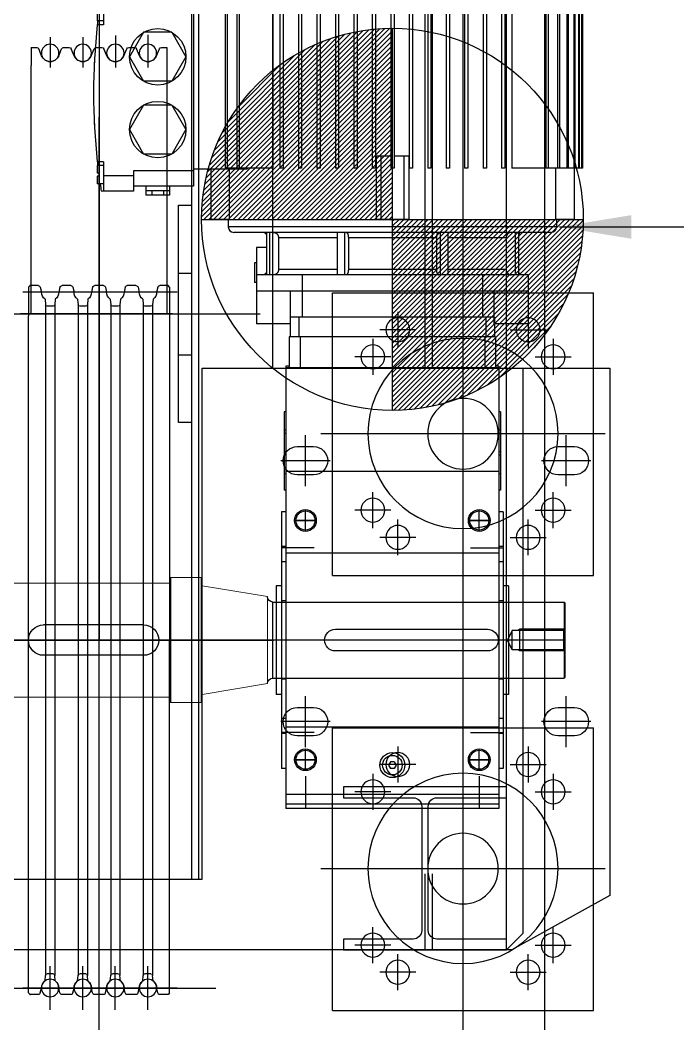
# Model space of a CAD drawing. Header units: millimetres. Extents: x 5544 to 245194, y -610088 to 30375.
# Drawn here: x 156495 to 157706, y 15352 to 17199 of the extents above; entities that cross this region are included whole.
import ezdxf
from ezdxf.lldxf.tags import DXFTag

# ---------------------------------------------------------------- set-up
doc = ezdxf.new("R2010")
doc.units = ezdxf.units.MM
doc.linetypes.add('phl_thick', pattern=[0])
for name, color, linetype in [('1', 1, 'CENTER2'), ('15', 15, 'Continuous'), ('2', 1, 'CENTER'), ('4', 4, 'Continuous'), ('CENTER', 1, 'CENTER'), ('projection', 7, 'Continuous'), ('THIN', 3, 'Continuous')]:
    doc.layers.add(name, color=color, linetype=linetype)
doc.styles.add('ROMAND', font='gulim.ttc', dxfattribs={"oblique": 15})
tags = doc.linetypes.add('CENTER', pattern=[2, 1.25, -0.25, 0.25, -0.25]).pattern_tags.tags
tags[10:11] = [DXFTag(74, 4), DXFTag(75, 0), DXFTag(340, '0'), DXFTag(46, 1.0), DXFTag(50, 0.0), DXFTag(44, 0.0), DXFTag(45, 0.0)]
tags[8:9] = [DXFTag(74, 4), DXFTag(75, 0), DXFTag(340, '0'), DXFTag(46, 1.0), DXFTag(50, 0.0), DXFTag(44, 0.0), DXFTag(45, 0.0)]
tags[6:7] = [DXFTag(74, 4), DXFTag(75, 0), DXFTag(340, '0'), DXFTag(46, 1.0), DXFTag(50, 0.0), DXFTag(44, 0.0), DXFTag(45, 0.0)]
tags[4:5] = [DXFTag(74, 4), DXFTag(75, 0), DXFTag(340, '0'), DXFTag(46, 1.0), DXFTag(50, 0.0), DXFTag(44, 0.0), DXFTag(45, 0.0)]
tags = doc.linetypes.add('CENTER2', pattern=[1.125, 0.75, -0.125, 0.125, -0.125]).pattern_tags.tags
tags[10:11] = [DXFTag(74, 4), DXFTag(75, 0), DXFTag(340, '0'), DXFTag(46, 1.0), DXFTag(50, 0.0), DXFTag(44, 0.0), DXFTag(45, 0.0)]
tags[8:9] = [DXFTag(74, 4), DXFTag(75, 0), DXFTag(340, '0'), DXFTag(46, 1.0), DXFTag(50, 0.0), DXFTag(44, 0.0), DXFTag(45, 0.0)]
tags[6:7] = [DXFTag(74, 4), DXFTag(75, 0), DXFTag(340, '0'), DXFTag(46, 1.0), DXFTag(50, 0.0), DXFTag(44, 0.0), DXFTag(45, 0.0)]
tags[4:5] = [DXFTag(74, 4), DXFTag(75, 0), DXFTag(340, '0'), DXFTag(46, 1.0), DXFTag(50, 0.0), DXFTag(44, 0.0), DXFTag(45, 0.0)]
tags = doc.linetypes.add('PHANTOM1', pattern=[1.25, 0.625, -0.125, 0.125, -0.125, 0.125, -0.125]).pattern_tags.tags
tags[14:15] = [DXFTag(74, 4), DXFTag(75, 0), DXFTag(340, '0'), DXFTag(46, 1.0), DXFTag(50, 0.0), DXFTag(44, 0.0), DXFTag(45, 0.0)]
tags[12:13] = [DXFTag(74, 4), DXFTag(75, 0), DXFTag(340, '0'), DXFTag(46, 1.0), DXFTag(50, 0.0), DXFTag(44, 0.0), DXFTag(45, 0.0)]
tags[10:11] = [DXFTag(74, 4), DXFTag(75, 0), DXFTag(340, '0'), DXFTag(46, 1.0), DXFTag(50, 0.0), DXFTag(44, 0.0), DXFTag(45, 0.0)]
tags[8:9] = [DXFTag(74, 4), DXFTag(75, 0), DXFTag(340, '0'), DXFTag(46, 1.0), DXFTag(50, 0.0), DXFTag(44, 0.0), DXFTag(45, 0.0)]
tags[6:7] = [DXFTag(74, 4), DXFTag(75, 0), DXFTag(340, '0'), DXFTag(46, 1.0), DXFTag(50, 0.0), DXFTag(44, 0.0), DXFTag(45, 0.0)]
tags[4:5] = [DXFTag(74, 4), DXFTag(75, 0), DXFTag(340, '0'), DXFTag(46, 1.0), DXFTag(50, 0.0), DXFTag(44, 0.0), DXFTag(45, 0.0)]
doc.dimstyles.new('DIM-A-002-단면', dxfattribs={"dimscale": 330, "dimtxt": 1, "dimasz": 0.4, "dimexe": 0.2, "dimexo": 0.3, "dimgap": 0.4, "dimtad": 1, "dimdec": 0, "dimtxsty": 'ROMAND', "dimcen": 0, "dimclrd": 15, "dimclre": 15, "dimclrt": 3, "dimadec": 0, "dimazin": 0, "dimtfac": 1, "dimtmove": 0, "dimatfit": 3, "dimfxl": 1, "dimarcsym": 0})

# ---------------------------------------------------------------- blocks, each defined once
blk = doc.blocks.new('A$C35BF6478')
at = {"ltscale": 1.3}
for p, q in [((10.94, 271.75), (250.94, 271.75)), ((10.94, 271.75), (10.94, 11.75)), ((250.94, 271.75), (250.94, 11.75)), ((10.94, 11.75), (250.94, 11.75))]:
    blk.add_line(p, q, dxfattribs=at)
for centre, radius in [((70.94, 236.58), 11), ((190.94, 236.58), 11), ((47.94, 211.58), 11), ((130.94, 141.08), 87.5), ((213.94, 211.58), 11), ((130.94, 141.27), 32.5), ((47.94, 70.58), 11), ((213.94, 70.58), 11), ((70.94, 45.58), 11), ((190.94, 45.58), 11)]:
    blk.add_circle(centre, radius, dxfattribs=at)
at = {"layer": 'CENTER', "ltscale": 1.3}
for p, q in [((130.94, 282.15), (130.94, 0)), ((70.94, 253.08), (70.94, 220.08)), ((190.94, 253.08), (190.94, 220.08)), ((87.44, 236.58), (54.44, 236.58)), ((174.44, 236.58), (207.44, 236.58)), ((47.94, 228.08), (47.94, 195.08)), ((213.94, 228.08), (213.94, 195.08)), ((64.44, 211.58), (31.44, 211.58)), ((197.44, 211.58), (230.44, 211.58)), ((0, 141.08), (261.87, 141.08)), ((47.94, 54.08), (47.94, 87.08)), ((213.94, 54.08), (213.94, 87.08)), ((64.44, 70.58), (31.44, 70.58)), ((197.44, 70.58), (230.44, 70.58)), ((70.94, 29.08), (70.94, 62.08)), ((190.94, 29.08), (190.94, 62.08)), ((87.44, 45.58), (54.44, 45.58)), ((174.44, 45.58), (207.44, 45.58))]:
    blk.add_line(p, q, dxfattribs=at)
blk = doc.blocks.new('A$C37E0838C')
at = {"color": 1, "linetype": 'CENTER'}
for p, q in [((12.45, 0), (12.45, 142.13)), ((652.45, 0), (652.45, 142.13)), ((672.45, 117.02), (632.45, 117.02)), ((672.45, 87.02), (632.45, 87.02)), ((0, 72.02), (332.45, 72.02)), ((668.19, 72.02), (332.45, 72.02)), ((672.45, 57.02), (632.45, 57.02)), ((672.45, 27.02), (632.45, 27.02)), ((332.45, 7.02), (332.45, 1.23)), ((332.45, 7.02), (332.45, 0.17))]:
    blk.add_line(p, q, dxfattribs=at)
for p, q in [((6.45, 135.52), (7.95, 137.02)), ((6.45, 128.04), (6.45, 135.52)), ((7.95, 137.02), (34.11, 137.02)), ((630.8, 137.02), (34.11, 137.02)), ((656.95, 137.02), (630.8, 137.02)), ((658.45, 135.52), (656.95, 137.02)), ((658.45, 128.04), (658.45, 135.52)), ((7.98, 126.09), (12.45, 125.02)), ((18.93, 121.72), (24.08, 121.27)), ((645.98, 121.72), (640.82, 121.27)), ((656.92, 126.09), (652.45, 125.02)), ((18.93, 112.33), (24.08, 112.78)), ((25.45, 114.27), (25.45, 119.77)), ((639.45, 114.27), (639.45, 119.77)), ((645.98, 112.33), (640.82, 112.78)), ((6.45, 98.04), (6.45, 106.01)), ((7.98, 107.95), (12.45, 109.02)), ((656.92, 107.95), (652.45, 109.02)), ((658.45, 98.04), (658.45, 106.01)), ((7.98, 96.09), (12.45, 95.02)), ((656.92, 96.09), (652.45, 95.02)), ((18.93, 91.72), (24.08, 91.27)), ((25.45, 84.27), (25.45, 89.77)), ((639.45, 84.27), (639.45, 89.77)), ((645.98, 91.72), (640.82, 91.27)), ((6.45, 68.04), (6.45, 76.01)), ((7.98, 77.95), (12.45, 79.02)), ((18.93, 82.33), (24.08, 82.78)), ((645.98, 82.33), (640.82, 82.78)), ((656.92, 77.95), (652.45, 79.02)), ((658.45, 68.04), (658.45, 76.01)), ((7.98, 66.09), (12.45, 65.02)), ((656.92, 66.09), (652.45, 65.02)), ((18.93, 61.72), (24.08, 61.27)), ((25.45, 54.27), (25.45, 59.77)), ((639.45, 54.27), (639.45, 59.77)), ((645.98, 61.72), (640.82, 61.27)), ((7.98, 47.95), (12.45, 49.02)), ((18.93, 52.33), (24.08, 52.78)), ((645.98, 52.33), (640.82, 52.78)), ((656.92, 47.95), (652.45, 49.02)), ((6.45, 38.04), (6.45, 46.01)), ((658.45, 38.04), (658.45, 46.01)), ((7.98, 36.09), (12.45, 35.02)), ((18.93, 31.72), (24.08, 31.27)), ((25.45, 24.27), (25.45, 29.77)), ((639.45, 24.27), (639.45, 29.77)), ((645.98, 31.72), (640.82, 31.27)), ((656.92, 36.09), (652.45, 35.02)), ((7.98, 17.95), (12.45, 19.02)), ((18.93, 22.33), (24.08, 22.78)), ((645.98, 22.33), (640.82, 22.78)), ((656.92, 17.95), (652.45, 19.02)), ((6.45, 8.52), (6.45, 16.01)), ((658.45, 8.52), (658.45, 16.01)), ((7.95, 7.02), (6.45, 8.52)), ((7.95, 7.02), (34.11, 7.02)), ((34.11, 7.02), (332.45, 7.02)), ((630.8, 7.02), (332.45, 7.02)), ((656.95, 7.02), (630.8, 7.02)), ((656.95, 7.02), (658.45, 8.52))]:
    blk.add_line(p, q)
at = {"color": 6, "linetype": 'PHANTOM1'}
for centre in [(652.45, 117.02), (652.45, 87.02), (652.45, 57.02), (652.45, 27.02)]:
    blk.add_circle(centre, 8, dxfattribs=at)
for centre, radius, start, end in [((8.45, 128.04), 2, 180, 256.50427), ((12.45, 117.02), 8, 35.9539, 90), ((23.95, 119.77), 1.5, 0, 85), ((640.95, 119.77), 1.5, 95, 180), ((652.45, 117.02), 8, 90, 144.0461), ((656.45, 128.04), 2, 283.49573, 0), ((12.45, 117.02), 8, 270, 324.0461), ((23.95, 114.27), 1.5, 275, 0), ((640.95, 114.27), 1.5, 180, 265), ((652.45, 117.02), 8, 215.9539, 270), ((8.45, 106.01), 2, 103.49573, 180), ((656.45, 106.01), 2, 0, 76.50427), ((8.45, 98.04), 2, 180, 256.50427), ((12.45, 87.02), 8, 35.9539, 90), ((652.45, 87.02), 8, 90, 144.0461), ((656.45, 98.04), 2, 283.49573, 0), ((23.95, 89.77), 1.5, 0, 85), ((23.95, 84.27), 1.5, 275, 0), ((640.95, 89.77), 1.5, 95, 180), ((640.95, 84.27), 1.5, 180, 265), ((8.45, 76.01), 2, 103.49573, 180), ((12.45, 87.02), 8, 270, 324.0461), ((652.45, 87.02), 8, 215.9539, 270), ((656.45, 76.01), 2, 0, 76.50427), ((8.45, 68.04), 2, 180, 256.50427), ((12.45, 57.02), 8, 35.9539, 90), ((652.45, 57.02), 8, 90, 144.0461), ((656.45, 68.04), 2, 283.49573, 0), ((23.95, 59.77), 1.5, 0, 85), ((640.95, 59.77), 1.5, 95, 180), ((8.45, 46.01), 2, 103.49573, 180), ((12.45, 57.02), 8, 270, 324.0461), ((23.95, 54.27), 1.5, 275, 0), ((640.95, 54.27), 1.5, 180, 265), ((652.45, 57.02), 8, 215.9539, 270), ((656.45, 46.01), 2, 0, 76.50427), ((8.45, 38.04), 2, 180, 256.50427), ((656.45, 38.04), 2, 283.49573, 0), ((12.45, 27.02), 8, 35.9539, 90), ((23.95, 29.77), 1.5, 0, 85), ((640.95, 29.77), 1.5, 95, 180), ((652.45, 27.02), 8, 90, 144.0461), ((12.45, 27.02), 8, 270, 324.0461), ((23.95, 24.27), 1.5, 275, 0), ((640.95, 24.27), 1.5, 180, 265), ((652.45, 27.02), 8, 215.9539, 270), ((8.45, 16.01), 2, 103.49573, 180), ((656.45, 16.01), 2, 0, 76.50427)]:
    blk.add_arc(centre, radius, start, end)
for p in [(6.45, 135.52), (12.45, 137.02), (652.45, 137.02), (658.45, 135.52)]:
    blk.add_point(p)
blk = doc.blocks.new('A$CCE96BDB6')
at = {"color": 7, "linetype": 'Continuous', "lineweight": 15}
for p, q in [((277.03, 115), (276.03, 114)), ((277.03, 115), (277.03, 57.5)), ((305.03, 115), (277.03, 115)), ((306.03, 114), (305.03, 115)), ((305.03, 0), (305.03, 115)), ((306.03, 1), (306.03, 114)), ((276.03, 110), (116.03, 110)), ((306.03, 107.5), (306.03, 107.5)), ((366.03, 97.5), (306.03, 107.5)), ((306.03, 7.5), (306.03, 107.5)), ((366.03, 17.5), (366.03, 97.5)), ((639.03, 22.5), (639.03, 92.5)), ((640.03, 23.5), (640.03, 91.5)), ((277.03, 57.5), (277.03, 0)), ((306.03, 7.5), (366.03, 17.5)), ((116.03, 5), (276.03, 5)), ((276.03, 1), (277.03, 0)), ((277.03, 0), (305.03, 0)), ((305.03, 0), (306.03, 1)), ((306.03, 7.5), (306.03, 7.5))]:
    blk.add_line(p, q, dxfattribs=at)
for p, q in [((276.03, 114), (276.03, 1)), ((371.03, 92.5), (639.03, 92.5)), ((639.03, 92.5), (640.03, 91.5)), ((252.02, 71.5), (160.02, 71.5)), ((252.02, 43.5), (160.02, 43.5)), ((371.03, 22.5), (639.03, 22.5)), ((640.03, 23.5), (639.03, 22.5))]:
    blk.add_line(p, q)
blk.add_lwpolyline([(428.53, 47.5), (568.53, 47.5, 1), (568.53, 67.5), (428.53, 67.5, 1)], format="xyb", close=True)
for centre, radius, start, end in [((371.03, 97.5), 5, 180, 270), ((160.02, 57.5), 14, 90, 270), ((252.02, 57.5), 14, 270, 90), ((371.03, 17.5), 5, 90, 180)]:
    blk.add_arc(centre, radius, start, end)
at = {"layer": '1'}
blk.add_line((640.03, 57.5), (0, 57.5), dxfattribs=at)
at = {"layer": '2'}
for p, q in [((591.15, 66.37), (586.99, 57.5)), ((591.15, 66.37), (591.15, 48.63)), ((638.9, 66.37), (591.15, 66.37)), ((598.36, 67.5), (596.41, 66.37)), ((598.36, 67.5), (598.36, 47.5)), ((640.03, 67.5), (598.36, 67.5)), ((640.03, 67.5), (638.9, 66.37)), ((638.9, 66.37), (638.9, 48.63)), ((591.15, 48.63), (586.99, 57.5)), ((638.9, 48.63), (591.15, 48.63)), ((598.36, 47.5), (596.41, 48.63)), ((640.03, 47.5), (598.36, 47.5)), ((640.03, 47.5), (638.9, 48.63))]:
    blk.add_line(p, q, dxfattribs=at)
at = {"layer": '4'}
blk.add_line((371.03, 92.5), (371.03, 22.5), dxfattribs=at)
blk = doc.blocks.new('A$CF864EDC8')
for p, q in [((187.67, 137), (203.5, 137)), ((187.67, 125), (203.5, 125)), ((171.83, 98.92), (171.83, 116)), ((171.83, 66), (171.83, 83.08)), ((246, 51), (276.52, 51))]:
    blk.add_line(p, q)
for points in [[(215.48, 51, 0.057273), (146, 36), (40, 36, -0.414214), (36, 40), (36, 142, -0.414214), (40, 146), (146, 146, 0.034649), (187.67, 135.01)], [(140, 36, -0.414214), (136, 40), (136, 142, -0.414214), (140, 146)], [(159.54, 116), (156, 116, -0.414214), (146, 126), (146, 146)], [(187.67, 98.92), (187.67, 143, -0.414214), (191.67, 147), (246, 147, -0.414214)], [(199.5, 51, 0.414214), (203.5, 55), (203.5, 143, 0.414214), (199.5, 147)], [(246, 147), (300.33, 147, -0.414214), (304.33, 143), (304.33, 135.01, 0.081946)], [(246, 129.5, 0.081946), (346, 146), (452, 146, -0.414214), (456, 142), (456, 40, -0.414214), (452, 36), (346, 36, 0.081946), (246, 52.5, 0)], [(352, 36, 0.414214), (356, 40), (356, 142, 0.414214), (352, 146)], [(187.67, 66), (159.54, 66, -0.141677), (159.54, 116), (187.67, 116)], [(80, 74.5, -1), (80, 107.5), (92, 107.5, -1), (92, 74.5), (80, 74.5)], [(412, 74.5, 1), (412, 107.5), (400, 107.5, 1), (400, 74.5), (412, 74.5)], [(246, 51), (191.67, 51, -0.414214), (187.67, 55), (187.67, 83.08)], [(159.54, 66), (156, 66, 0.414214), (146, 56), (146, 36)]]:
    blk.add_lwpolyline(points, format="xyb")
blk.add_circle((179.75, 91), 11.2)
at = {"layer": 'CENTER'}
for p, q in [((246, 0), (246, 183)), ((86, 38.5), (86, 143.5)), ((406, 38.5), (406, 143.5)), ((151.67, 131), (239.5, 131)), ((0, 91), (492, 91))]:
    blk.add_line(p, q, dxfattribs=at)
at = {"layer": 'THIN'}
for p, q in [((187.67, 137.6), (203.5, 137.6)), ((187.67, 124.4), (203.5, 124.4))]:
    blk.add_line(p, q, dxfattribs=at)
blk = doc.blocks.new('ccLab_20203241230522_343')
at = {"color": 92, "linetype": 'CENTER', "true_color": 0x00c000}
blk.add_line((-179, -84.85), (-209, -84.85), dxfattribs=at)
blk = doc.blocks.new('ccLab_20203241230522_344')
at = {"color": 92, "linetype": 'CENTER', "true_color": 0x00c000}
blk.add_line((-179, 84.85), (-209, 84.85), dxfattribs=at)
blk = doc.blocks.new('ccLab_20203241230522_345')
at = {"color": 92, "linetype": 'CENTER', "true_color": 0x00c000}
blk.add_line((-179, 84.85), (-209, 84.85), dxfattribs=at)
blk = doc.blocks.new('ccLab_20203241230522_346')
at = {"color": 92, "linetype": 'CENTER', "true_color": 0x00c000}
blk.add_line((-179, -84.85), (-209, -84.85), dxfattribs=at)
blk = doc.blocks.new('ccLab_20203241230522_347')
at = {"color": 92, "linetype": 'CENTER', "true_color": 0x00c000}
blk.add_line((-35, -84.85), (-5, -84.85), dxfattribs=at)
blk = doc.blocks.new('ccLab_20203241230522_348')
at = {"color": 92, "linetype": 'CENTER', "true_color": 0x00c000}
blk.add_line((-35, 84.85), (-5, 84.85), dxfattribs=at)
blk = doc.blocks.new('ccLab_20203241230522_349')
at = {"color": 92, "linetype": 'CENTER', "true_color": 0x00c000}
blk.add_line((-35, 84.85), (-5, 84.85), dxfattribs=at)
blk = doc.blocks.new('ccLab_20203241230522_350')
at = {"color": 92, "linetype": 'CENTER', "true_color": 0x00c000}
blk.add_line((-35, -84.85), (-5, -84.85), dxfattribs=at)
blk = doc.blocks.new('ccLab_20203241230522_351')
at = {"color": 92, "linetype": 'CENTER', "true_color": 0x00c000}
blk.add_line((-187, -100), (-187, -120), dxfattribs=at)
blk = doc.blocks.new('ccLab_20203241230522_352')
at = {"color": 92, "linetype": 'CENTER', "true_color": 0x00c000}
blk.add_line((-197, -110), (-177, -110), dxfattribs=at)
blk = doc.blocks.new('ccLab_20203241230522_353')
at = {"color": 92, "linetype": 'CENTER', "true_color": 0x00c000}
blk.add_line((-187, 120), (-187, 100), dxfattribs=at)
blk = doc.blocks.new('ccLab_20203241230522_354')
at = {"color": 92, "linetype": 'CENTER', "true_color": 0x00c000}
blk.add_line((-197, 110), (-177, 110), dxfattribs=at)
blk = doc.blocks.new('ccLab_20203241230522_355')
at = {"color": 92, "linetype": 'CENTER', "true_color": 0x00c000}
blk.add_line((-27, -100), (-27, -120), dxfattribs=at)
blk = doc.blocks.new('ccLab_20203241230522_356')
at = {"color": 92, "linetype": 'CENTER', "true_color": 0x00c000}
blk.add_line((-37, -110), (-17, -110), dxfattribs=at)
blk = doc.blocks.new('ccLab_20203241230522_357')
at = {"color": 92, "linetype": 'CENTER', "true_color": 0x00c000}
blk.add_line((-27, 120), (-27, 100), dxfattribs=at)
blk = doc.blocks.new('ccLab_20203241230522_358')
at = {"color": 92, "linetype": 'CENTER', "true_color": 0x00c000}
blk.add_line((-37, 110), (-17, 110), dxfattribs=at)
blk = doc.blocks.new('ccLab_20203241230522_359')
at = {"color": 92, "linetype": 'CENTER', "true_color": 0x00c000}
blk.add_line((-187, -100), (-187, -120), dxfattribs=at)
blk = doc.blocks.new('ccLab_20203241230522_360')
at = {"color": 92, "linetype": 'CENTER', "true_color": 0x00c000}
blk.add_line((-177, -110), (-197, -110), dxfattribs=at)
blk = doc.blocks.new('ccLab_20203241230522_361')
at = {"color": 92, "linetype": 'CENTER', "true_color": 0x00c000}
blk.add_line((-187, 120), (-187, 100), dxfattribs=at)
blk = doc.blocks.new('ccLab_20203241230522_362')
at = {"color": 92, "linetype": 'CENTER', "true_color": 0x00c000}
blk.add_line((-177, 110), (-197, 110), dxfattribs=at)
blk = doc.blocks.new('ccLab_20203241230522_363')
at = {"color": 92, "linetype": 'CENTER', "true_color": 0x00c000}
blk.add_line((-27, -100), (-27, -120), dxfattribs=at)
blk = doc.blocks.new('ccLab_20203241230522_364')
at = {"color": 92, "linetype": 'CENTER', "true_color": 0x00c000}
blk.add_line((-17, -110), (-37, -110), dxfattribs=at)
blk = doc.blocks.new('ccLab_20203241230522_365')
at = {"color": 92, "linetype": 'CENTER', "true_color": 0x00c000}
blk.add_line((-27, 120), (-27, 100), dxfattribs=at)
blk = doc.blocks.new('ccLab_20203241230522_366')
at = {"color": 92, "linetype": 'CENTER', "true_color": 0x00c000}
blk.add_line((-17, 110), (-37, 110), dxfattribs=at)
blk = doc.blocks.new('ccLab_20203241230538_367')
at = {"color": 92, "linetype": 'CENTER', "true_color": 0x00c000}
blk.add_line((-187, 125), (-187, 155), dxfattribs=at)
blk = doc.blocks.new('ccLab_20203241230538_368')
at = {"color": 92, "linetype": 'CENTER', "true_color": 0x00c000}
blk.add_line((-187, 125), (-187, 155), dxfattribs=at)
blk = doc.blocks.new('ccLab_20203241230538_369')
at = {"color": 92, "linetype": 'CENTER', "true_color": 0x00c000}
blk.add_line((-27, 125), (-27, 155), dxfattribs=at)
blk = doc.blocks.new('ccLab_20203241230538_370')
at = {"color": 92, "linetype": 'CENTER', "true_color": 0x00c000}
blk.add_line((-27, 125), (-27, 155), dxfattribs=at)
blk = doc.blocks.new('ccLab_20203241230538_371')
at = {"color": 92, "linetype": 'CENTER', "true_color": 0x00c000}
blk.add_line((-200.69, -291), (-200.69, -321), dxfattribs=at)
blk = doc.blocks.new('ccLab_20203241230538_372')
at = {"color": 92, "linetype": 'CENTER', "true_color": 0x00c000}
blk.add_line((-13.31, -291), (-13.31, -321), dxfattribs=at)
blk = doc.blocks.new('ccLab_20203241230538_373')
at = {"color": 92, "linetype": 'CENTER', "true_color": 0x00c000}
blk.add_line((-13.31, -291), (-13.31, -321), dxfattribs=at)
blk = doc.blocks.new('ccLab_20203241230538_374')
at = {"color": 92, "linetype": 'CENTER', "true_color": 0x00c000}
blk.add_line((-200.69, -291), (-200.69, -321), dxfattribs=at)
blk = doc.blocks.new('ccLab_20203241230476_342')
at = {"layer": 'projection', "color": 7, "linetype": 'phl_thick'}
for p, q in [((-205, 155), (-9, 155)), ((-205, -252), (-205, 155)), ((-205, 151), (-9, 151)), ((-9, -252), (-9, 155)), ((-205, 142), (-9, 142)), ((-209, 118), (-205, 118)), ((-209, 72.000053), (-209, 118)), ((-110.464104, 115), (-108.732048, 118)), ((-108.732048, 112), (-110.464104, 115)), ((-108.732048, 118), (-105.267952, 118)), ((-108.732048, 112), (-105.267952, 112)), ((-103.535896, 115), (-105.267952, 118)), ((-105.267952, 112), (-103.535896, 115)), ((-9, 118), (-5, 118)), ((-5, 72.000053), (-5, 118)), ((-209, 86), (-205, 86)), ((-9, 86), (-5, 86)), ((-205, 80), (-9, 80)), ((-209, 72), (-205, 72)), ((-209, 36), (-209, 72)), ((-9, 72), (-5, 72)), ((-5, 36), (-5, 72)), ((-214, 50), (-208.999847, 50)), ((-214, -50), (-214, 50)), ((-4.999845, 50), (0, 50)), ((0, -50), (0, 50)), ((-209, 36), (-205, 36)), ((-209, -36), (-209, 36)), ((-9, 36), (-5, 36)), ((-5, -36), (-5, 36)), ((-209, -36), (-205, -36)), ((-209, -72), (-209, -36)), ((-9, -36), (-5, -36)), ((-5, -72), (-5, -36)), ((-214, -50), (-208.999847, -50)), ((-4.999845, -50), (0, -50)), ((-209, -86), (-209, -71.999947)), ((-209, -72), (-205, -72)), ((-9, -72), (-5, -72)), ((-5, -86), (-5, -71.999947)), ((-205, -80), (-9, -80)), ((-209, -86), (-205, -86)), ((-209, -118), (-209, -86)), ((-9, -86), (-5, -86)), ((-5, -118), (-5, -86)), ((-209, -118), (-205, -118)), ((-9, -118), (-5, -118)), ((-206.5, -138), (-205, -138)), ((-206.5, -210.071075), (-206.5, -138)), ((-9, -138), (-7.5, -138)), ((-7.5, -210.071075), (-7.5, -138)), ((-206.5, -153.071075), (-205, -153.071075)), ((-205, -155), (-9, -155)), ((-9, -153.071075), (-7.5, -153.071075)), ((-206.5, -170.071075), (-205, -170.071075)), ((-206.5, -173.071075), (-205, -173.071075)), ((-9, -170.071075), (-7.5, -170.071075)), ((-9, -173.071075), (-7.5, -173.071075)), ((-206.5, -190.071075), (-205, -190.071075)), ((-206.5, -193.071075), (-205, -193.071075)), ((-9, -190.071075), (-7.5, -190.071075)), ((-9, -193.071075), (-7.5, -193.071075)), ((-206.5, -210.071075), (-205, -210.071075)), ((-9, -210.071075), (-7.5, -210.071075)), ((-9, -210.071075), (-7.5, -210.071075)), ((-205, -250.5), (-9, -250.5)), ((-205, -252), (-201.999817, -252)), ((-202, -279), (-202, -250.5)), ((-192, -279), (-192, -250.5)), ((-22, -279), (-22, -250.5)), ((-12, -279), (-12, -250.5)), ((-11.999812, -252), (-9, -252)), ((-202, -279), (-12, -279)), ((-201, -297), (-201, -279)), ((-193, -297), (-193, -279)), ((-21, -297), (-21, -279)), ((-13, -297), (-13, -279)), ((-232, -291), (-201, -291)), ((-232, -321), (-232, -291)), ((-13, -291), (18, -291)), ((18, -361), (18, -291)), ((-201, -297), (-13, -297)), ((-189.915619, -321), (-189.915619, -297)), ((-24.084381, -321), (-24.084381, -297)), ((-232, -321), (18, -321)), ((-231.949997, -336), (-231.949997, -321)), ((-189.900543, -336), (-189.900543, -321)), ((-24.099457, -336), (-24.099457, -321)), ((17.950001, -336), (17.950001, -321)), ((18, -329), (20, -329)), ((20, -347), (20, -329)), ((-231.949997, -336), (17.950001, -336)), ((-222.996124, -375), (-222.996124, -336)), ((-220.125992, -375), (-220.125992, -336)), ((-216.177094, -336.004822), (-216.376328, -336)), ((-215.97197, -336.019531), (-216.177094, -336.004822)), ((-215.763306, -336.044464), (-215.97197, -336.019531)), ((-215.553436, -336.079926), (-215.763306, -336.044464)), ((-215.344696, -336.126251), (-215.553436, -336.079926)), ((-215.139252, -336.18277), (-215.344696, -336.126251)), ((-214.939163, -336.24823), (-215.139252, -336.18277)), ((-214.74646, -336.32135), (-214.939163, -336.24823)), ((-214.562729, -336.401062), (-214.74646, -336.32135)), ((-214.379669, -336.490936), (-214.562729, -336.401062)), ((-214.195221, -336.592224), (-214.379669, -336.490936)), ((-214.011673, -336.704254), (-214.195221, -336.592224)), ((-213.831314, -336.826385), (-214.011673, -336.704254)), ((-213.656326, -336.957794), (-213.831314, -336.826385)), ((-213.488373, -337.096771), (-213.656326, -336.957794)), ((-213.328888, -337.241333), (-213.488373, -337.096771)), ((-213.179276, -337.389374), (-213.328888, -337.241333)), ((-213.039597, -337.540466), (-213.179276, -337.389374)), ((-212.90274, -337.702209), (-213.039597, -337.540466)), ((-212.769119, -337.874725), (-212.90274, -337.702209)), ((-212.640594, -338.056396), (-212.769119, -337.874725)), ((-212.519058, -338.245667), (-212.640594, -338.056396)), ((-212.406097, -338.440826), (-212.519058, -338.245667)), ((-212.302475, -338.639435), (-212.406097, -338.440826)), ((-212.208771, -338.83905), (-212.302475, -338.639435)), ((-212.12561, -339.037201), (-212.208771, -338.83905)), ((-212.05188, -339.235992), (-212.12561, -339.037201)), ((-211.984253, -339.444519), (-212.05188, -339.235992)), ((-211.923691, -339.661041), (-211.984253, -339.444519)), ((-211.871399, -339.883392), (-211.923691, -339.661041)), ((-211.828537, -340.109314), (-211.871399, -339.883392)), ((-211.795715, -340.336456), (-211.828537, -340.109314)), ((-211.772644, -340.562317), (-211.795715, -340.336456)), ((-211.759048, -340.784332), (-211.772644, -340.562317)), ((-211.754578, -341), (-211.759048, -340.784332)), ((-211.754578, -341), (-157.917297, -341)), ((-211.754578, -370), (-211.754578, -341)), ((-157.917297, -375), (-157.917297, -336)), ((-150.988205, -375), (-150.988205, -336)), ((-149.352509, -336.004822), (-149.435028, -336)), ((-149.267548, -336.019531), (-149.352509, -336.004822)), ((-149.181107, -336.044464), (-149.267548, -336.019531)), ((-149.094177, -336.079926), (-149.181107, -336.044464)), ((-149.007721, -336.126251), (-149.094177, -336.079926)), ((-148.922623, -336.18277), (-149.007721, -336.126251)), ((-148.839737, -336.24823), (-148.922623, -336.18277)), ((-148.759918, -336.32135), (-148.839737, -336.24823)), ((-148.683823, -336.401062), (-148.759918, -336.32135)), ((-148.607986, -336.490936), (-148.683823, -336.401062)), ((-148.531586, -336.592224), (-148.607986, -336.490936)), ((-148.455551, -336.704254), (-148.531586, -336.592224)), ((-148.380844, -336.826385), (-148.455551, -336.704254)), ((-148.30838, -336.957794), (-148.380844, -336.826385)), ((-148.2388, -337.096771), (-148.30838, -336.957794)), ((-148.172745, -337.241333), (-148.2388, -337.096771)), ((-148.110779, -337.389374), (-148.172745, -337.241333)), ((-148.052917, -337.540466), (-148.110779, -337.389374)), ((-147.996231, -337.702209), (-148.052917, -337.540466)), ((-147.940872, -337.874725), (-147.996231, -337.702209)), ((-147.887634, -338.056396), (-147.940872, -337.874725)), ((-147.837296, -338.245667), (-147.887634, -338.056396)), ((-147.790512, -338.440826), (-147.837296, -338.245667)), ((-147.747589, -338.639435), (-147.790512, -338.440826)), ((-147.708771, -338.83905), (-147.747589, -338.639435)), ((-147.674332, -339.037201), (-147.708771, -338.83905)), ((-147.643784, -339.235992), (-147.674332, -339.037201)), ((-147.615768, -339.444519), (-147.643784, -339.235992)), ((-147.590683, -339.661041), (-147.615768, -339.444519)), ((-147.569031, -339.883392), (-147.590683, -339.661041)), ((-147.551285, -340.109314), (-147.569031, -339.883392)), ((-147.537674, -340.336456), (-147.551285, -340.109314)), ((-147.528122, -340.562317), (-147.537674, -340.336456)), ((-147.522491, -340.784332), (-147.528122, -340.562317)), ((-147.520645, -341), (-147.522491, -340.784332)), ((-147.520645, -341), (-66.479355, -341)), ((-147.520645, -370), (-147.520645, -341)), ((-66.479355, -341), (-66.477509, -340.784332)), ((-66.479355, -370), (-66.479355, -341)), ((-66.477509, -340.784332), (-66.47187, -340.562317)), ((-66.47187, -340.562317), (-66.462318, -340.336456)), ((-66.462318, -340.336456), (-66.448723, -340.109314)), ((-66.448723, -340.109314), (-66.430969, -339.883392)), ((-66.430969, -339.883392), (-66.409309, -339.661041)), ((-66.409309, -339.661041), (-66.384224, -339.444519)), ((-66.384224, -339.444519), (-66.356209, -339.235992)), ((-66.356209, -339.235992), (-66.325676, -339.037201)), ((-66.325676, -339.037201), (-66.291229, -338.83905)), ((-66.291229, -338.83905), (-66.252419, -338.639435)), ((-66.252419, -338.639435), (-66.209488, -338.440826)), ((-66.209488, -338.440826), (-66.162697, -338.245667)), ((-66.162697, -338.245667), (-66.112358, -338.056396)), ((-66.112358, -338.056396), (-66.05912, -337.874725)), ((-66.05912, -337.874725), (-66.003777, -337.702209)), ((-66.003777, -337.702209), (-65.94709, -337.540466)), ((-65.94709, -337.540466), (-65.889229, -337.389374)), ((-65.889229, -337.389374), (-65.827263, -337.241333)), ((-65.827263, -337.241333), (-65.761192, -337.096771)), ((-65.761192, -337.096771), (-65.691628, -336.957794)), ((-65.691628, -336.957794), (-65.619148, -336.826385)), ((-65.619148, -336.826385), (-65.544441, -336.704254)), ((-65.544441, -336.704254), (-65.468414, -336.592224)), ((-65.468414, -336.592224), (-65.392014, -336.490936)), ((-65.392014, -336.490936), (-65.316185, -336.401062)), ((-65.316185, -336.401062), (-65.240082, -336.32135)), ((-65.240082, -336.32135), (-65.160263, -336.24823)), ((-65.160263, -336.24823), (-65.077377, -336.18277)), ((-65.077377, -336.18277), (-64.992279, -336.126251)), ((-64.992279, -336.126251), (-64.905823, -336.079926)), ((-64.905823, -336.079926), (-64.818886, -336.044464)), ((-64.818886, -336.044464), (-64.732452, -336.019531)), ((-64.732452, -336.019531), (-64.647491, -336.004822)), ((-64.647491, -336.004822), (-64.564964, -336)), ((-63.011803, -375), (-63.011803, -336)), ((-56.082706, -375), (-56.082706, -336)), ((-56.082706, -341), (-2.245419, -341)), ((-2.245419, -341), (-2.240954, -340.784332)), ((-2.245419, -370), (-2.245419, -341)), ((-2.240954, -340.784332), (-2.227349, -340.562317)), ((-2.227349, -340.562317), (-2.204289, -340.336456)), ((-2.204289, -340.336456), (-2.17146, -340.109314)), ((-2.17146, -340.109314), (-2.128608, -339.883392)), ((-2.128608, -339.883392), (-2.076314, -339.661041)), ((-2.076314, -339.661041), (-2.015754, -339.444519)), ((-2.015754, -339.444519), (-1.948118, -339.235992)), ((-1.948118, -339.235992), (-1.874391, -339.037201)), ((-1.874391, -339.037201), (-1.791232, -338.83905)), ((-1.791232, -338.83905), (-1.697531, -338.639435)), ((-1.697531, -338.639435), (-1.593897, -338.440826)), ((-1.593897, -338.440826), (-1.480938, -338.245667)), ((-1.480938, -338.245667), (-1.359405, -338.056396)), ((-1.359405, -338.056396), (-1.230884, -337.874725)), ((-1.230884, -337.874725), (-1.097257, -337.702209)), ((-1.097257, -337.702209), (-0.960406, -337.540466)), ((-0.960406, -337.540466), (-0.820719, -337.389374)), ((-0.820719, -337.389374), (-0.671118, -337.241333)), ((-0.671118, -337.241333), (-0.511623, -337.096771)), ((-0.511623, -337.096771), (-0.343669, -336.957794)), ((-0.343669, -336.957794), (-0.168693, -336.826385)), ((-0.168693, -336.826385), (0.011666, -336.704254)), ((0.011666, -336.704254), (0.195214, -336.592224)), ((0.195214, -336.592224), (0.379664, -336.490936)), ((0.379664, -336.490936), (0.56273, -336.401062)), ((0.56273, -336.401062), (0.74646, -336.32135)), ((0.74646, -336.32135), (0.939164, -336.24823)), ((0.939164, -336.24823), (1.139259, -336.18277)), ((1.139259, -336.18277), (1.344699, -336.126251)), ((1.344699, -336.126251), (1.553437, -336.079926)), ((1.553437, -336.079926), (1.763306, -336.044464)), ((1.763306, -336.044464), (1.971974, -336.019531)), ((1.971974, -336.019531), (2.177098, -336.004822)), ((2.177098, -336.004822), (2.376334, -336)), ((6.125999, -375), (6.125999, -336)), ((8.996125, -375), (8.996125, -336)), ((18, -347), (20, -347)), ((8.996167, -361), (18, -361)), ((-253, -375), (39, -375)), ((-216.376328, -375), (-216.177094, -374.995178)), ((-216.177094, -374.995178), (-215.97197, -374.980469)), ((-215.97197, -374.980469), (-215.763306, -374.955536)), ((-215.763306, -374.955536), (-215.553436, -374.920074)), ((-215.553436, -374.920074), (-215.344696, -374.873749)), ((-215.344696, -374.873749), (-215.139252, -374.81723)), ((-215.139252, -374.81723), (-214.939163, -374.75177)), ((-214.939163, -374.75177), (-214.74646, -374.67865)), ((-214.74646, -374.67865), (-214.562729, -374.598938)), ((-214.562729, -374.598938), (-214.379669, -374.509064)), ((-214.379669, -374.509064), (-214.195221, -374.407776)), ((-214.195221, -374.407776), (-214.011673, -374.295746)), ((-214.011673, -374.295746), (-213.831314, -374.173615)), ((-213.831314, -374.173615), (-213.656326, -374.042206)), ((-213.656326, -374.042206), (-213.488373, -373.903229)), ((-213.488373, -373.903229), (-213.328888, -373.758667)), ((-213.328888, -373.758667), (-213.179276, -373.610626)), ((-213.179276, -373.610626), (-213.039597, -373.459534)), ((-213.039597, -373.459534), (-212.90274, -373.297791)), ((-212.90274, -373.297791), (-212.769119, -373.125275)), ((-212.769119, -373.125275), (-212.640594, -372.943604)), ((-212.640594, -372.943604), (-212.519058, -372.754333)), ((-212.519058, -372.754333), (-212.406097, -372.559174)), ((-212.406097, -372.559174), (-212.302475, -372.360565)), ((-212.302475, -372.360565), (-212.208771, -372.16095)), ((-212.208771, -372.16095), (-212.12561, -371.962799)), ((-212.12561, -371.962799), (-212.05188, -371.764008)), ((-212.05188, -371.764008), (-211.984253, -371.555481)), ((-211.984253, -371.555481), (-211.923691, -371.338959)), ((-211.923691, -371.338959), (-211.871399, -371.116608)), ((-211.871399, -371.116608), (-211.828537, -370.890686)), ((-211.828537, -370.890686), (-211.795715, -370.663544)), ((-211.795715, -370.663544), (-211.772644, -370.437683)), ((-211.772644, -370.437683), (-211.759048, -370.215668)), ((-211.759048, -370.215668), (-211.754578, -370)), ((-211.754578, -370), (-157.917297, -370)), ((-149.435028, -375), (-149.352509, -374.995178)), ((-149.352509, -374.995178), (-149.267548, -374.980469)), ((-149.267548, -374.980469), (-149.181107, -374.955536)), ((-149.181107, -374.955536), (-149.094177, -374.920074)), ((-149.094177, -374.920074), (-149.007721, -374.873749)), ((-149.007721, -374.873749), (-148.922623, -374.81723)), ((-148.922623, -374.81723), (-148.839737, -374.75177)), ((-148.839737, -374.75177), (-148.759918, -374.67865)), ((-148.759918, -374.67865), (-148.683823, -374.598938)), ((-148.683823, -374.598938), (-148.607986, -374.509064)), ((-148.607986, -374.509064), (-148.531586, -374.407776)), ((-148.531586, -374.407776), (-148.455551, -374.295746)), ((-148.455551, -374.295746), (-148.380844, -374.173615)), ((-148.380844, -374.173615), (-148.30838, -374.042206)), ((-148.30838, -374.042206), (-148.2388, -373.903229)), ((-148.2388, -373.903229), (-148.172745, -373.758667)), ((-148.172745, -373.758667), (-148.110779, -373.610626)), ((-148.110779, -373.610626), (-148.052917, -373.459534)), ((-148.052917, -373.459534), (-147.996231, -373.297791)), ((-147.996231, -373.297791), (-147.940872, -373.125275)), ((-147.940872, -373.125275), (-147.887634, -372.943604)), ((-147.887634, -372.943604), (-147.837296, -372.754333)), ((-147.837296, -372.754333), (-147.790512, -372.559174)), ((-147.790512, -372.559174), (-147.747589, -372.360565)), ((-147.747589, -372.360565), (-147.708771, -372.16095)), ((-147.708771, -372.16095), (-147.674332, -371.962799)), ((-147.674332, -371.962799), (-147.643784, -371.764008)), ((-147.643784, -371.764008), (-147.615768, -371.555481)), ((-147.615768, -371.555481), (-147.590683, -371.338959)), ((-147.590683, -371.338959), (-147.569031, -371.116608)), ((-147.569031, -371.116608), (-147.551285, -370.890686)), ((-147.551285, -370.890686), (-147.537674, -370.663544)), ((-147.537674, -370.663544), (-147.528122, -370.437683)), ((-147.528122, -370.437683), (-147.522491, -370.215668)), ((-147.522491, -370.215668), (-147.520645, -370)), ((-147.520645, -370), (-66.479355, -370)), ((-66.477509, -370.215668), (-66.479355, -370)), ((-66.47187, -370.437683), (-66.477509, -370.215668)), ((-66.462318, -370.663544), (-66.47187, -370.437683)), ((-66.448723, -370.890686), (-66.462318, -370.663544)), ((-66.430969, -371.116608), (-66.448723, -370.890686)), ((-66.409309, -371.338959), (-66.430969, -371.116608)), ((-66.384224, -371.555481), (-66.409309, -371.338959)), ((-66.356209, -371.764008), (-66.384224, -371.555481)), ((-66.325676, -371.962799), (-66.356209, -371.764008)), ((-66.291229, -372.16095), (-66.325676, -371.962799)), ((-66.252419, -372.360565), (-66.291229, -372.16095)), ((-66.209488, -372.559174), (-66.252419, -372.360565)), ((-66.162697, -372.754333), (-66.209488, -372.559174)), ((-66.112358, -372.943604), (-66.162697, -372.754333)), ((-66.05912, -373.125275), (-66.112358, -372.943604)), ((-66.003777, -373.297791), (-66.05912, -373.125275)), ((-65.94709, -373.459534), (-66.003777, -373.297791)), ((-65.889229, -373.610626), (-65.94709, -373.459534)), ((-65.827263, -373.758667), (-65.889229, -373.610626)), ((-65.761192, -373.903229), (-65.827263, -373.758667)), ((-65.691628, -374.042206), (-65.761192, -373.903229)), ((-65.619148, -374.173615), (-65.691628, -374.042206)), ((-65.544441, -374.295746), (-65.619148, -374.173615)), ((-65.468414, -374.407776), (-65.544441, -374.295746)), ((-65.392014, -374.509064), (-65.468414, -374.407776)), ((-65.316185, -374.598938), (-65.392014, -374.509064)), ((-65.240082, -374.67865), (-65.316185, -374.598938)), ((-65.160263, -374.75177), (-65.240082, -374.67865)), ((-65.077377, -374.81723), (-65.160263, -374.75177)), ((-64.992279, -374.873749), (-65.077377, -374.81723)), ((-64.905823, -374.920074), (-64.992279, -374.873749)), ((-64.818886, -374.955536), (-64.905823, -374.920074)), ((-64.732452, -374.980469), (-64.818886, -374.955536)), ((-64.647491, -374.995178), (-64.732452, -374.980469)), ((-64.564964, -375), (-64.647491, -374.995178)), ((-56.082706, -370), (-2.245419, -370)), ((-2.240954, -370.215668), (-2.245419, -370)), ((-2.227349, -370.437683), (-2.240954, -370.215668)), ((-2.204289, -370.663544), (-2.227349, -370.437683)), ((-2.17146, -370.890686), (-2.204289, -370.663544)), ((-2.128608, -371.116608), (-2.17146, -370.890686)), ((-2.076314, -371.338959), (-2.128608, -371.116608)), ((-2.015754, -371.555481), (-2.076314, -371.338959)), ((-1.948118, -371.764008), (-2.015754, -371.555481)), ((-1.874391, -371.962799), (-1.948118, -371.764008)), ((-1.791232, -372.16095), (-1.874391, -371.962799)), ((-1.697531, -372.360565), (-1.791232, -372.16095)), ((-1.593897, -372.559174), (-1.697531, -372.360565)), ((-1.480938, -372.754333), (-1.593897, -372.559174)), ((-1.359405, -372.943604), (-1.480938, -372.754333)), ((-1.230884, -373.125275), (-1.359405, -372.943604)), ((-1.097257, -373.297791), (-1.230884, -373.125275)), ((-0.960406, -373.459534), (-1.097257, -373.297791)), ((-0.820719, -373.610626), (-0.960406, -373.459534)), ((-0.671118, -373.758667), (-0.820719, -373.610626)), ((-0.511623, -373.903229), (-0.671118, -373.758667)), ((-0.343669, -374.042206), (-0.511623, -373.903229)), ((-0.168693, -374.173615), (-0.343669, -374.042206)), ((0.011666, -374.295746), (-0.168693, -374.173615)), ((0.195214, -374.407776), (0.011666, -374.295746)), ((0.379664, -374.509064), (0.195214, -374.407776)), ((0.56273, -374.598938), (0.379664, -374.509064)), ((0.74646, -374.67865), (0.56273, -374.598938)), ((0.939164, -374.75177), (0.74646, -374.67865)), ((1.139259, -374.81723), (0.939164, -374.75177)), ((1.344699, -374.873749), (1.139259, -374.81723)), ((1.553437, -374.920074), (1.344699, -374.873749)), ((1.763306, -374.955536), (1.553437, -374.920074)), ((1.971974, -374.980469), (1.763306, -374.955536)), ((2.177098, -374.995178), (1.971974, -374.980469)), ((2.376334, -375), (2.177098, -374.995178)), ((-274.24762, -387), (-257.24762, -387)), ((-274.24762, -434), (-274.24762, -387)), ((-258, -380), (44, -380)), ((-258, -387), (-258, -380)), ((-257.24762, -434), (-257.24762, -387)), ((-122.055138, -387), (-91.944862, -387)), ((-122.055138, -445), (-122.055138, -387)), ((-117.5, -445), (-117.5, -387)), ((-96.5, -445), (-96.5, -387)), ((-91.944862, -445), (-91.944862, -387)), ((43.247604, -387), (60.247604, -387)), ((43.247604, -433), (43.247604, -387)), ((44, -387), (44, -380)), ((60.247604, -433), (60.247604, -387)), ((98.030342, -409.25), (119.969658, -409.25)), ((98.030342, -417.5), (98.030342, -409.25)), ((98.030342, -413.25), (119.969658, -413.25)), ((103.515175, -413.25), (103.515175, -409.25)), ((114.484825, -413.25), (114.484825, -409.25)), ((119.969658, -417.5), (119.969658, -409.25)), ((131.199997, -413), (160.974701, -413)), ((131.199997, -431.5), (131.199997, -413)), ((158.800003, -440), (158.800003, -413)), ((76, -417.5), (131.199997, -417.5)), ((76, -588.5), (76, -417.5)), ((158.800003, -419.5), (164.800003, -419.5)), ((164.800003, -426.583344), (164.800003, -419.5)), ((26.794619, -433), (76, -433)), ((26.794619, -433.999969), (26.794619, -433)), ((76, -431.5), (131.199997, -431.5)), ((131.199997, -427), (158.800003, -427)), ((162.800003, -426.583344), (164.800003, -426.583344)), ((162.800003, -428), (162.800003, -426.583344)), ((162.800003, -429.416656), (162.800003, -428)), ((162.800003, -429.416656), (164.800003, -429.416656)), ((162.800018, -428), (163.130417, -428)), ((163.160614, -428.231964), (163.130417, -428)), ((163.190918, -428.465363), (163.160614, -428.231964)), ((163.221268, -428.700043), (163.190918, -428.465363)), ((163.251663, -428.935791), (163.221268, -428.700043)), ((163.282089, -429.172394), (163.251663, -428.935791)), ((163.312485, -429.409698), (163.282089, -429.172394)), ((164.800003, -436.5), (164.800003, -429.416656)), ((-282, -434), (-216.948853, -434)), ((-282, -739), (-282, -434)), ((-281.993561, -739), (-281.993561, -434)), ((-281.312225, -739), (-281.312225, -434)), ((-281.019409, -739), (-281.019409, -434)), ((-278.955658, -739), (-278.955658, -434)), ((-278.36145, -739), (-278.36145, -434)), ((-274.853363, -739), (-274.853363, -434)), ((-273.939362, -739), (-273.939362, -434)), ((-268.87265, -739), (-268.87265, -434)), ((-267.607452, -739), (-267.607452, -434)), ((-260.794495, -739), (-260.794495, -434)), ((-259.127411, -739), (-259.127411, -434)), ((-250.264618, -739), (-250.264618, -434)), ((-248.112549, -739), (-248.112549, -434)), ((-216.948853, -739), (-216.948853, -434)), ((-210.5, -434), (-207.5, -434)), ((-210.5, -739), (-210.5, -434)), ((-207.5, -739), (-207.5, -434)), ((-193.5, -434), (-190.5, -434)), ((-193.5, -739), (-193.5, -434)), ((-190.5, -739), (-190.5, -434)), ((-176.5, -434), (-173.5, -434)), ((-176.5, -739), (-176.5, -434)), ((-173.5, -739), (-173.5, -434)), ((-159.5, -434), (-156.5, -434)), ((-159.5, -739), (-159.5, -434)), ((-156.5, -739), (-156.5, -434)), ((-142.5, -434), (-139.5, -434)), ((-142.5, -739), (-142.5, -434)), ((-139.5, -739), (-139.5, -434)), ((-125.5, -434), (-122.5, -434)), ((-125.5, -739), (-125.5, -434)), ((-122.5, -739), (-122.5, -434)), ((-108.5, -434), (-105.5, -434)), ((-108.5, -739), (-108.5, -434)), ((-105.5, -739), (-105.5, -434)), ((-91.5, -434), (-88.5, -434)), ((-91.5, -739), (-91.5, -434)), ((-88.5, -739), (-88.5, -434)), ((-74.5, -434), (-71.5, -434)), ((-74.5, -739), (-74.5, -434)), ((-71.5, -739), (-71.5, -434)), ((-57.5, -434), (-54.5, -434)), ((-57.5, -739), (-57.5, -434)), ((-54.5, -739), (-54.5, -434)), ((-40.5, -434), (-37.5, -434)), ((-40.5, -739), (-40.5, -434)), ((-37.5, -739), (-37.5, -434)), ((-23.5, -434), (-20.5, -434)), ((-23.5, -739), (-23.5, -434)), ((-20.5, -739), (-20.5, -434)), ((-6.5, -434), (-3.5, -434)), ((-6.5, -739), (-6.5, -434)), ((-3.5, -739), (-3.5, -434)), ((2.948852, -434), (34.112545, -434)), ((2.948852, -739), (2.948852, -434)), ((34.112545, -434), (36.264614, -434)), ((34.112545, -739), (34.112545, -434)), ((36.264614, -739), (36.264614, -434)), ((36.264626, -434), (45.127415, -434)), ((45.127415, -434), (46.794506, -434)), ((45.127415, -739), (45.127415, -434)), ((46.794506, -739), (46.794506, -434)), ((158.800003, -436.5), (164.800003, -436.5)), ((158.800003, -440), (164.568298, -440)), ((164.220062, -436.890747), (164.17511, -436.5)), ((164.263092, -437.266937), (164.220062, -436.890747)), ((164.303955, -437.626038), (164.263092, -437.266937)), ((164.342377, -437.965637), (164.303955, -437.626038)), ((164.378128, -438.283325), (164.342377, -437.965637)), ((164.411087, -438.577454), (164.378128, -438.283325)), ((164.441101, -438.846588), (164.411087, -438.577454)), ((164.468048, -439.089203), (164.441101, -438.846588)), ((164.491821, -439.304016), (164.468048, -439.089203)), ((164.512405, -439.490509), (164.491821, -439.304016)), ((164.529755, -439.648224), (164.512405, -439.490509)), ((164.543839, -439.776611), (164.529755, -439.648224)), ((164.554672, -439.875397), (164.543839, -439.776611)), ((164.562302, -439.945099), (164.554672, -439.875397)), ((164.566803, -439.986389), (164.562302, -439.945099)), ((164.568298, -440), (164.566803, -439.986389)), ((-122.055138, -445), (-108.5, -445)), ((-105.5, -445), (-96.5, -445)), ((-96.5, -445), (-91.944862, -445)), ((83.019241, -469.5), (96.009621, -447)), ((96.009621, -447), (121.990379, -447)), ((134.980759, -469.5), (121.990379, -447)), ((96.009621, -492), (83.019241, -469.5)), ((121.990379, -492), (134.980759, -469.5)), ((167.292114, -474.351746), (167.600006, -474.351746)), ((167.295212, -474.414825), (167.600006, -474.414825)), ((167.402145, -476.671265), (167.600006, -476.671265)), ((167.600006, -481.461914), (167.600006, -474.351746)), ((96.009621, -492), (121.990379, -492)), ((83.019241, -536.5), (96.009621, -514)), ((96.009621, -514), (121.990379, -514)), ((134.980759, -536.5), (121.990379, -514)), ((167.600006, -529.328735), (167.600006, -524.538025)), ((167.295212, -531.585205), (167.600006, -531.585205)), ((167.402145, -529.328735), (167.600006, -529.328735)), ((167.600006, -531.585205), (167.600006, -529.328735)), ((96.009621, -559), (83.019241, -536.5)), ((121.990379, -559), (134.980759, -536.5)), ((96.009621, -559), (121.990379, -559)), ((158.800003, -566), (164.568298, -566)), ((158.800003, -579), (158.800003, -566)), ((158.800003, -569.5), (164.800003, -569.5)), ((164.17511, -569.5), (164.220062, -569.109253)), ((164.220062, -569.109253), (164.263092, -568.733093)), ((164.263092, -568.733093), (164.303955, -568.373962)), ((164.303955, -568.373962), (164.342377, -568.034363)), ((164.342377, -568.034363), (164.378128, -567.716675)), ((164.378128, -567.716675), (164.411087, -567.422546)), ((164.411087, -567.422546), (164.441101, -567.153381)), ((164.441101, -567.153381), (164.468048, -566.910828)), ((164.468048, -566.910828), (164.491821, -566.695984)), ((164.491821, -566.695984), (164.512405, -566.50946)), ((164.512405, -566.50946), (164.529755, -566.351807)), ((164.529755, -566.351807), (164.543839, -566.223389)), ((164.543839, -566.223389), (164.554672, -566.124573)), ((164.554672, -566.124573), (164.562302, -566.054932)), ((164.562302, -566.054932), (164.566803, -566.013611)), ((164.566803, -566.013611), (164.568298, -566)), ((164.800003, -576.583313), (164.800003, -569.5))]:
    blk.add_line(p, q, dxfattribs=at)
for centre, radius in [((-107, 115), 11.5), ((-107, 115), 9), ((-187, 110), 10), ((-187, 110), 8.75), ((-27, 110), 10), ((-27, 110), 8.75), ((-187, -110), 10), ((-187, -110), 8.75), ((-27, -110), 10), ((-27, -110), 8.75), ((109, -469.5), 25.980762), ((109, -536.5), 25.980762)]:
    blk.add_circle(centre, radius, dxfattribs=at)
for centre, radius, start, end in [((-227, -341), 5, 36.795200463, 90), ((13, -341), 5, 90, 143.203514325), ((-253, -380), 5, 90, 180), ((-227, -370), 5, 270.276443574, 323.204799537), ((13, -370), 5, 216.796485675, 269.723556426), ((39, -380), 5, 0, 90), ((-412, -503), 580, 8.277379275, 8.926795715), ((-412, -503), 580, 7.429741651, 7.570897866), ((-412, -503), 580, 353.764189544, 6.235810456)]:
    blk.add_arc(centre, radius, start, end, dxfattribs=at)
for name in ['ccLab_20203241230538_367', 'ccLab_20203241230538_368', 'ccLab_20203241230538_369', 'ccLab_20203241230538_370', 'ccLab_20203241230522_353', 'ccLab_20203241230522_361', 'ccLab_20203241230522_357', 'ccLab_20203241230522_365', 'ccLab_20203241230522_354', 'ccLab_20203241230522_362', 'ccLab_20203241230522_358', 'ccLab_20203241230522_366', 'ccLab_20203241230522_344', 'ccLab_20203241230522_345', 'ccLab_20203241230522_348', 'ccLab_20203241230522_349', 'ccLab_20203241230522_343', 'ccLab_20203241230522_346', 'ccLab_20203241230522_347', 'ccLab_20203241230522_350', 'ccLab_20203241230522_351', 'ccLab_20203241230522_359', 'ccLab_20203241230522_355', 'ccLab_20203241230522_363', 'ccLab_20203241230522_352', 'ccLab_20203241230522_360', 'ccLab_20203241230522_356', 'ccLab_20203241230522_364', 'ccLab_20203241230538_371', 'ccLab_20203241230538_374', 'ccLab_20203241230538_372', 'ccLab_20203241230538_373']:
    blk.add_blockref(name, (0, 0))
blk = doc.blocks.new('A$C6A99B29A')
for p, q in [((20.2, 130.21, 187.54), (36.85, 130.21, 187.54)), ((20.2, 130.21, 187.54), (20.2, 125.11, 187.54)), ((265.2, 130.21, 187.54), (36.85, 130.21, 187.54)), ((27.95, 120.56, 187.54), (21.43, 123.26, 187.54)), ((27.95, 104.85, 187.54), (21.43, 102.15, 187.54)), ((20.2, 100.31, 187.54), (20.2, 95.11, 187.54)), ((27.95, 90.56, 187.54), (21.43, 93.26, 187.54)), ((27.95, 74.85, 187.54), (21.43, 72.15, 187.54)), ((20.2, 70.31, 187.54), (20.2, 65.11, 187.54)), ((27.95, 60.56, 187.54), (21.43, 63.26, 187.54)), ((20.2, 40.31, 187.54), (20.2, 35.11, 187.54)), ((27.95, 44.85, 187.54), (21.43, 42.15, 187.54)), ((27.95, 30.56, 187.54), (21.43, 33.26, 187.54)), ((20.2, 10.31, 187.54), (20.2, 5.21, 187.54)), ((27.95, 14.85, 187.54), (21.43, 12.15, 187.54)), ((20.2, 5.21, 187.54), (36.85, 5.21, 187.54)), ((36.85, 5.21, 187.54), (265.2, 5.21, 187.54))]:
    blk.add_line(p, q)
at = {"color": 1, "linetype": 'CENTER'}
for p, q in [((10.6, 112.71, 187.54), (38.56, 112.71, 187.54)), ((10.6, 82.71, 187.54), (38.56, 82.71, 187.54)), ((0, 67.71, 187.54), (265.2, 67.71, 187.54)), ((9.2, 52.71, 187.54), (38.56, 52.71, 187.54)), ((8.4, 22.71, 187.54), (38.56, 22.71, 187.54))]:
    blk.add_line(p, q, dxfattribs=at)
at = {"color": 6, "linetype": 'PHANTOM1'}
for centre in [(25.2, 112.71, 187.54), (25.2, 82.71, 187.54), (25.2, 52.71, 187.54), (25.2, 22.71, 187.54)]:
    blk.add_circle(centre, 8, dxfattribs=at)
for centre, radius, start, end in [((22.2, 125.11, 187.54), 2, 180, 247.5), ((24.7, 112.71, 187.54), 8.5, 292.5, 67.5), ((22.2, 100.31, 187.54), 2, 112.5, 180), ((22.2, 95.11, 187.54), 2, 180, 247.5), ((24.7, 82.71, 187.54), 8.5, 292.5, 67.5), ((22.2, 70.31, 187.54), 2, 112.5, 180), ((22.2, 65.11, 187.54), 2, 180, 247.5), ((24.7, 52.71, 187.54), 8.5, 292.5, 67.5), ((22.2, 40.31, 187.54), 2, 112.5, 180), ((22.2, 35.11, 187.54), 2, 180, 247.5), ((24.7, 22.71, 187.54), 8.5, 292.5, 67.5), ((22.2, 10.31, 187.54), 2, 112.5, 180)]:
    blk.add_arc(centre, radius, start, end)
at = {"layer": '1'}
blk.add_line((265.2, 0), (265.2, 140.11), dxfattribs=at)
blk = doc.blocks.new('구동부평면')
at = {"transparency": 33554687}
h = blk.add_hatch(dxfattribs=at)
h.set_pattern_fill('ANSI31', color=6, scale=0.5, angle=270)
h.set_pattern_definition([(315, (-20544.7422, 341846.7695), (1.122532015, 1.122532015), [])])
h.paths.add_polyline_path([(-300.65, -140.49, 0.414214), (-388.5, -52.64), (-388.5, -140.49)])
h.paths.add_polyline_path([(-476.35, -140.49, 0.414214), (-388.5, -228.34), (-388.5, -140.49)])
for p, q in [((-388.5, -228.34), (-388.5, -52.64)), ((-300.65, -140.49), (-476.35, -140.49))]:
    blk.add_line(p, q)
for points in [[(-320, -227.99), (-320, -40.49), (-320, -40.49), (-77.5, -40.49), (-52.5, -85.49), (-52.5, -437.99), (-320, -437.99), (-320, -317.99), (-287.5, -317.99), (-85, -317.99), (-85, -227.99)], [(-320, -227.99), (-320, -80.49), (-320, -80.49), (-60, -80.49), (-52.5, -87.99), (-52.5, -437.99), (-320, -437.99), (-320, -317.99), (-287.5, -317.99), (-85, -317.99), (-85, -227.99)], [(-395, -232.99), (-295, -232.99), (-295, -238.99), (-395, -238.99)]]:
    blk.add_lwpolyline(points, close=True)
for points in [[(-271, -56.74), (-271, -64.24, -1), (-284, -64.24), (-284, -56.74, -1)], [(-151, -56.74), (-151, -64.24, -1), (-164, -64.24), (-164, -56.74, -1)], [(-271, -176.74), (-271, -184.24, -1), (-284, -184.24), (-284, -176.74, -1)], [(-151, -176.74), (-151, -184.24, -1), (-164, -184.24), (-164, -176.74, -1)]]:
    blk.add_lwpolyline(points, format="xyb", close=True)
for points in [[(-805, -145.49), (-1535, -145.49), (-1535, -70.49), (165, -70.49)], [(-320, -87.99), (-785, -87.99), (-785, -125.49), (-320, -125.49)], [(-87.5, -125.49), (-52.5, -125.49), (-52.5, -87.99), (-87.5, -87.99)], [(-320, -195.49), (-785, -195.49), (-785, -232.99), (-85, -232.99)]]:
    blk.add_lwpolyline(points)
blk.add_circle((-388.5, -140.49), 87.85)
at = {"layer": '1'}
for p, q in [((-277.5, -49.11), (-277.5, -71.86)), ((-157.5, -49.11), (-157.5, -71.86)), ((-265.75, -60.49), (-289.25, -60.49)), ((-145.75, -60.49), (-169.25, -60.49)), ((165, -107.99), (-1547.5, -107.99, 0)), ((-277.5, -169.11), (-277.5, -191.86)), ((-157.5, -169.11), (-157.5, -191.86)), ((-265.75, -180.49), (-289.25, -180.49)), ((-145.75, -180.49), (-169.25, -180.49)), ((-195, -391.49), (-195, -195.19)), ((-345, -333.24), (-345, -201.33)), ((-195, -372.99), (-195, -201.33)), ((-35, -319.58), (-35, -221.67)), ((-1547.5, -275.49, 0), (-405.55, -275.49)), ((-13.97, -275.49), (-435.41, -275.49))]:
    blk.add_line(p, q, dxfattribs=at)
at = {"layer": '2'}
for p, q in [((-87.5, -87.99), (-320, -87.99)), ((-785, -122.24), (-320, -122.24)), ((-87.5, -122.24), (-52.5, -122.24)), ((-785, -229.74), (-85, -229.74)), ((-363.75, -238.99), (-363.75, -232.99)), ((-326.25, -238.99), (-326.25, -232.99))]:
    blk.add_line(p, q, dxfattribs=at)
blk.add_lwpolyline([(-127.5, -162.99), (-122.5, -162.99), (-122.5, -130.99, -0.414214), (-118.5, -126.99), (-61.5, -126.99, -0.414214), (-57.5, -130.99), (-57.5, -162.99), (-52.5, -162.99), (-52.5, -87.99), (-57.5, -87.99), (-57.5, -119.99, -0.414214), (-61.5, -123.99), (-118.5, -123.99, -0.414214), (-122.5, -119.99), (-122.5, -87.99), (-127.5, -87.99)], format="xyb", close=True, dxfattribs=at)
at = {"layer": '4'}
for p, q in [((-349.18, -250.86), (-40.82, -250.86)), ((-349.18, -255.11), (-40.82, -255.11)), ((-349.18, -265.86), (-40.82, -265.86)), ((-349.18, -270.11), (-40.82, -270.11)), ((-349.18, -280.86), (-40.82, -280.86)), ((-349.18, -285.11), (-40.82, -285.11)), ((-349.18, -295.86), (-40.82, -295.86)), ((-349.18, -300.11), (-40.82, -300.11))]:
    blk.add_line(p, q, dxfattribs=at)
at = {"yscale": 0.5, "zscale": 0.5}
for name, p, xscale, rotation in [('ccLab_20203241230476_342', (-195, -193.99), 0.5, 269.9999999999999), ('A$C37E0838C', (-361.23, -239.48), -0.5, 179.9999999999999), ('A$C6A99B29A', (-477.6, -241.63), -0.5, 179.9999999999999), ('A$CF864EDC8', (-318, -299.99), -0.5, 179.9999999999999)]:
    blk.add_blockref(name, p, dxfattribs=dict(at, xscale=xscale, rotation=rotation))
at = {"layer": '2', "xscale": -0.5, "yscale": 0.5, "zscale": 0.5, "rotation": 270}
blk.add_blockref('A$CCE96BDB6', (-223.75, -381), dxfattribs=at)
at = {"layer": '4', "xscale": -0.5, "yscale": 0.5, "zscale": 0.5, "rotation": 270}
for p in [(-360.54, -173.46), (-160.54, -173.46)]:
    blk.add_blockref('A$C35BF6478', p, dxfattribs=at)

msp = doc.modelspace()

# ---------------------------------------------------------------- block references
at = {"xscale": 4, "yscale": 4, "zscale": 4, "rotation": 270.0000000000001}
msp.add_blockref('구동부평면', (157742.1, 15278.2, -187.5), dxfattribs=at)

# ---------------------------------------------------------------- leaders
at = {"layer": '15', "ltscale": 600}
msp.add_leader([(157487.8, 16818.2, -187.5), (158981.6, 16818.2, -187.5)], dimstyle='DIM-A-002-단면', dxfattribs=at)

doc.saveas('drawing.dxf')
